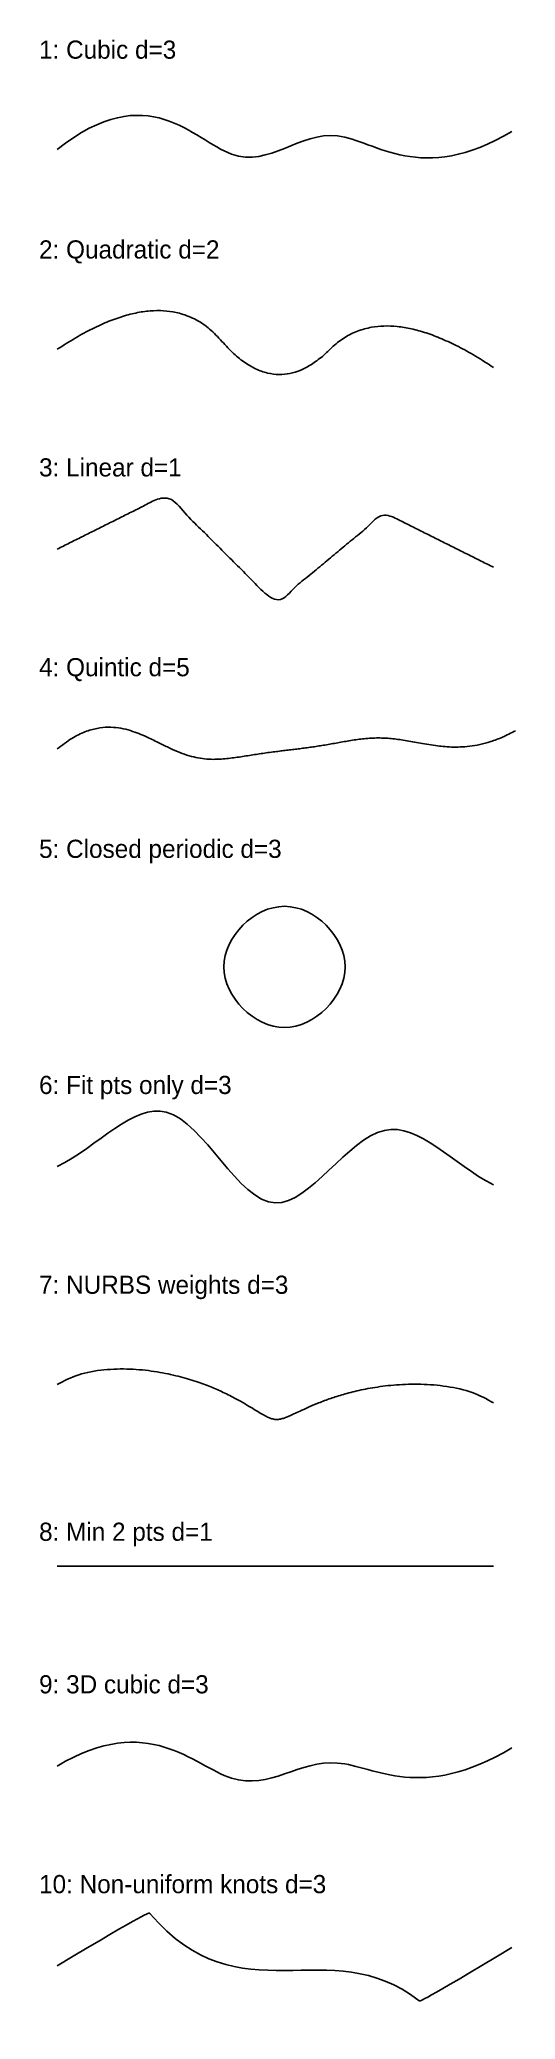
# Model space of a CAD drawing. Extents: x -5 to 126, y -515 to 30.
import ezdxf

# ---------------------------------------------------------------- set-up
doc = ezdxf.new("R2010")
doc.units = 0
doc.header["$MEASUREMENT"] = 0
doc.layers.get('0').update_dxf_attribs({"lineweight": 25})
doc.layers.add('SplineTest', color=3, linetype='Continuous', lineweight=25)

msp = doc.modelspace()

# ---------------------------------------------------------------- linework, layer by layer
at = {"layer": 'SplineTest', "color": 3}
for points in [[(0, 0), (25, 20), (50, -15), (75, 15), (100, -10), (125, 5)], [(0, -445), (25, -430, 10), (50, -460, 25), (75, -435, 30), (100, -455, 15), (125, -440, 5)]]:
    msp.add_open_spline(points, degree=3, dxfattribs=at)
at = {"layer": 'SplineTest', "color": 1}
msp.add_open_spline([(0, -55), (30, -35), (60, -70), (90, -40), (120, -60)], degree=2, dxfattribs=at)
at = {"layer": 'SplineTest', "color": 5}
msp.add_open_spline([(0, -110), (30, -95), (60, -125), (90, -100), (120, -115)], degree=1, dxfattribs=at)
at = {"layer": 'SplineTest', "color": 6}
msp.add_open_spline([(0, -165), (18, -150), (36, -180), (54, -155), (72, -175), (90, -153), (108, -170), (126, -160)], degree=5, dxfattribs=at)
at = {"layer": 'SplineTest', "color": 4}
msp.add_open_spline([(79.17, -225), (79.17, -233.33), (62.5, -250), (37.5, -225), (62.5, -200), (79.17, -216.67), (79.17, -225)], degree=3, dxfattribs=at)
at = {"layer": 'SplineTest', "color": 2}
msp.add_open_spline([(0, -280), (11.18, -274.41), (32.48, -248.94), (58.29, -309.87), (89.43, -255.49), (108.82, -279.41), (120, -285)], degree=3, knots=[0, 0, 0, 0, 33.54102, 72.592268, 108.647781, 142.1888, 142.1888, 142.1888, 142.1888], dxfattribs=at)
at = {"layer": 'SplineTest', "color": 30}
msp.add_rational_spline([(0, -340), (30, -320), (60, -355), (90, -325), (120, -345)], [1, 1, 5, 1, 1], degree=3, dxfattribs=at)
at = {"layer": 'SplineTest', "color": 7}
msp.add_open_spline([(0, -390), (120, -390)], degree=1, dxfattribs=at)
at = {"layer": 'SplineTest', "color": 1}
msp.add_open_spline([(0, -500), (25, -485), (50, -515), (75, -490), (100, -510), (125, -495)], degree=3, knots=[0, 0, 0, 0, 0.1, 9.9, 10, 10, 10, 10], dxfattribs=at)

# ---------------------------------------------------------------- texts
for s, p in [('1: Cubic d=3', (-5, 25)), ('2: Quadratic d=2', (-5, -30)), ('3: Linear d=1', (-5, -90)), ('4: Quintic d=5', (-5, -145)), ('5: Closed periodic d=3', (-5, -195)), ('6: Fit pts only d=3', (-5, -260)), ('7: NURBS weights d=3', (-5, -315)), ('8: Min 2 pts d=1', (-5, -383)), ('9: 3D cubic d=3', (-5, -425)), ('10: Non-uniform knots d=3', (-5, -480))]:
    msp.add_text(s, height=5).set_placement(p)

doc.saveas('drawing.dxf')
